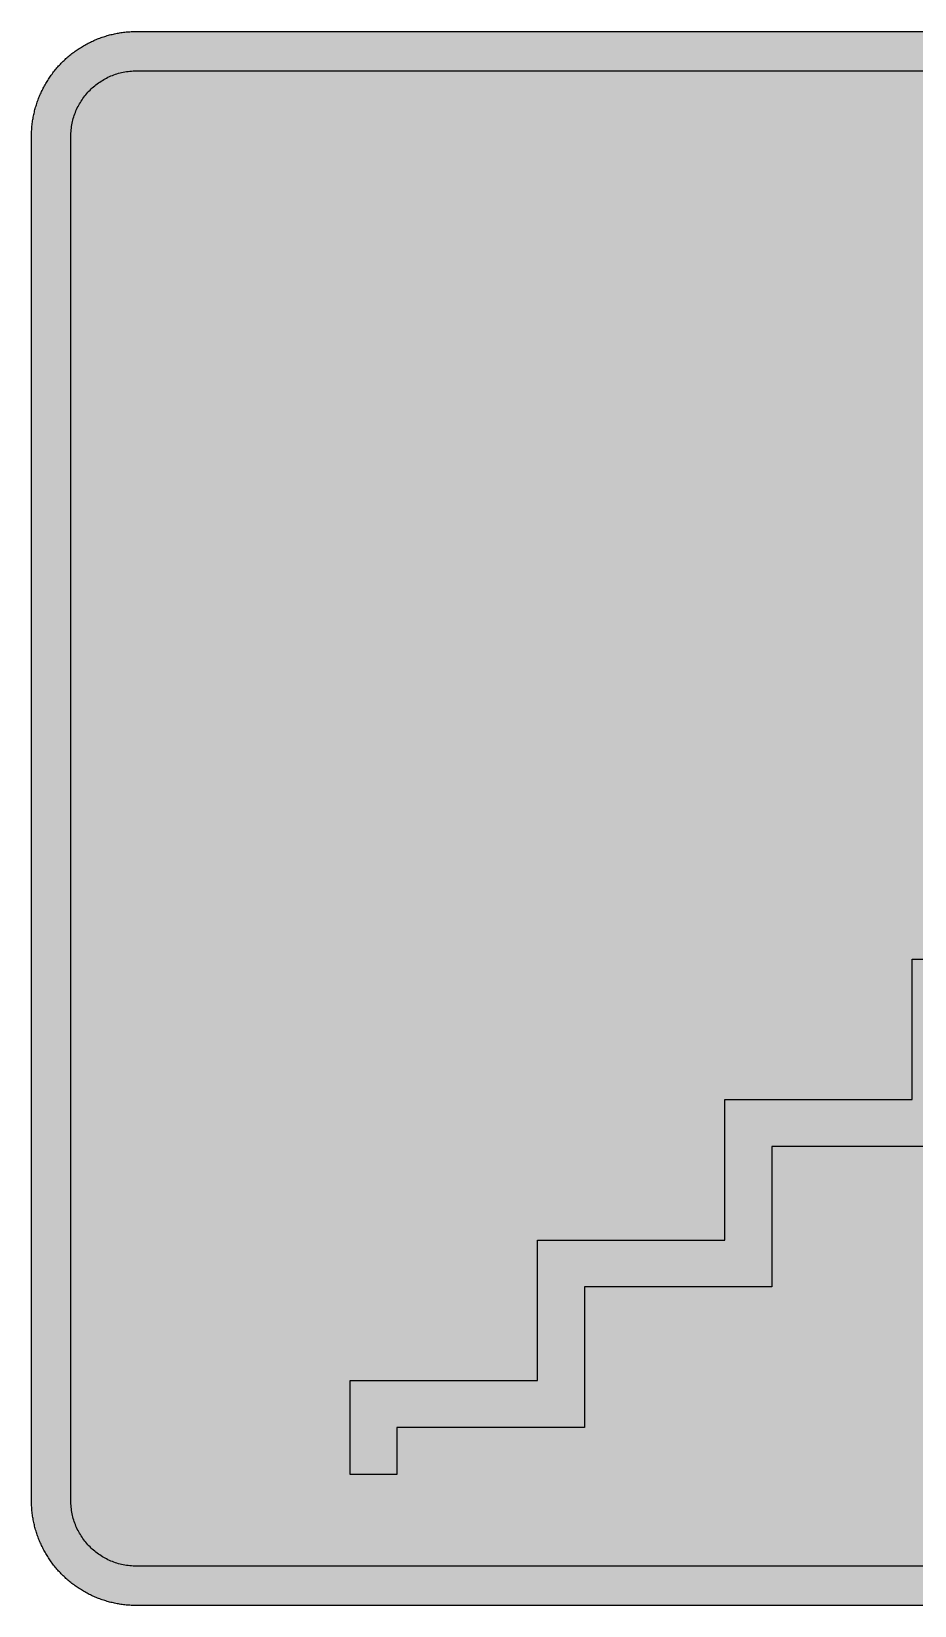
# Model space of a CAD drawing. Header units: millimetres. Extents: x 0 to 212, y 0 to 212.
# Drawn here: x 0.1 to 118.8, y 0.1 to 211.7 of the extents above; entities that cross this region are included whole.
import ezdxf

# ---------------------------------------------------------------- set-up
doc = ezdxf.new("R2010")
doc.units = ezdxf.units.MM

msp = doc.modelspace()

# ---------------------------------------------------------------- hatches: boundary and pattern name
for color, points in [(254, [(14.1633, 0.0536), (13.9878, 0.0533), (13.8125, 0.0559), (13.6373, 0.061), (13.462, 0.0686), (13.2893, 0.0787), (13.114, 0.0914), (12.9413, 0.1041), (12.7686, 0.1219), (12.5959, 0.1397), (12.4231, 0.16), (12.2504, 0.1829), (12.0777, 0.2057), (11.9075, 0.2337), (11.7373, 0.2616), (11.5672, 0.2921), (11.397, 0.3251), (11.2268, 0.3607), (11.0592, 0.3988), (10.8915, 0.4369), (10.7239, 0.4775), (10.5562, 0.5207), (10.3886, 0.5664), (10.2235, 0.6121), (10.0584, 0.6629), (9.8933, 0.7137), (9.7307, 0.7671), (9.5682, 0.8204), (9.4056, 0.8788), (9.2431, 0.9373), (9.083, 0.9982), (8.923, 1.0617), (8.763, 1.1252), (8.6055, 1.1938), (8.4455, 1.2624), (8.2906, 1.331), (8.1331, 1.4046), (7.9781, 1.4783), (7.8232, 1.5545), (7.6708, 1.6332), (7.5184, 1.7145), (7.366, 1.7958), (7.2161, 1.8796), (7.0663, 1.966), (6.919, 2.0523), (6.7716, 2.1438), (6.6243, 2.2352), (6.4795, 2.3266), (6.3348, 2.4232), (6.19, 2.5197), (6.0477, 2.6187), (5.908, 2.7178), (5.7683, 2.8194), (5.6286, 2.9235), (5.4915, 3.0302), (5.3543, 3.1369), (5.2197, 3.2461), (5.0851, 3.3579), (4.953, 3.4722), (4.8209, 3.5865), (4.6914, 3.7033), (4.5644, 3.8202), (4.4348, 3.9395), (4.3104, 4.0615), (4.1859, 4.1859), (4.0615, 4.3104), (3.9395, 4.4348), (3.8202, 4.5618), (3.7033, 4.6914), (3.5865, 4.8209), (3.4722, 4.953), (3.3579, 5.0851), (3.2487, 5.2197), (3.1369, 5.3543), (3.0302, 5.4915), (2.9235, 5.6286), (2.8194, 5.7683), (2.7178, 5.908), (2.6187, 6.0477), (2.5197, 6.19), (2.4232, 6.3348), (2.3266, 6.477), (2.2352, 6.6243), (2.1438, 6.7691), (2.0523, 6.9164), (1.966, 7.0663), (1.8796, 7.2161), (1.7958, 7.366), (1.7145, 7.5184), (1.6332, 7.6708), (1.5545, 7.8232), (1.4783, 7.9781), (1.4046, 8.1331), (1.331, 8.2906), (1.2598, 8.4455), (1.1913, 8.603), (1.1252, 8.763), (1.0592, 8.923), (0.9982, 9.083), (0.9373, 9.2431), (0.8763, 9.4056), (0.8204, 9.5682), (0.7645, 9.7307), (0.7112, 9.8933), (0.6604, 10.0584), (0.6121, 10.2235), (0.5639, 10.3911), (0.5207, 10.5562), (0.4775, 10.7239), (0.4343, 10.8915), (0.3962, 11.0592), (0.3607, 11.2268), (0.3251, 11.397), (0.2921, 11.5672), (0.2616, 11.7373), (0.2311, 11.9075), (0.2057, 12.0802), (0.1803, 12.2504), (0.1575, 12.4231), (0.1372, 12.5959), (0.1194, 12.7686), (0.1041, 12.9413), (0.0889, 13.1166), (0.0787, 13.2893), (0.0686, 13.4645), (0.061, 13.6373), (0.0559, 13.8125), (0.0508, 13.9878), (0.0508, 14.163), (0.0522, 197.6092), (0.0508, 197.7822), (0.0559, 197.9574), (0.061, 198.1327), (0.0686, 198.308), (0.0787, 198.4807), (0.0889, 198.6559), (0.1041, 198.8287), (0.1194, 199.0014), (0.1372, 199.1741), (0.1575, 199.3468), (0.1803, 199.5195), (0.2057, 199.6923), (0.2311, 199.8624), (0.2616, 200.0326), (0.2921, 200.2028), (0.3251, 200.373), (0.3607, 200.5432), (0.3962, 200.7108), (0.4343, 200.8784), (0.4775, 201.0461), (0.5207, 201.2137), (0.5639, 201.3814), (0.6121, 201.5465), (0.6604, 201.7116), (0.7112, 201.8767), (0.7645, 202.0392), (0.8204, 202.2018), (0.8763, 202.3643), (0.9373, 202.5269), (0.9982, 202.6869), (1.0592, 202.8469), (1.1252, 203.007), (1.1913, 203.1644), (1.2598, 203.3245), (1.331, 203.4794), (1.4046, 203.6369), (1.4783, 203.7918), (1.5545, 203.9468), (1.6332, 204.0992), (1.7145, 204.2516), (1.7958, 204.404), (1.8796, 204.5538), (1.966, 204.7037), (2.0523, 204.851), (2.1438, 204.9983), (2.2352, 205.1456), (2.3266, 205.2904), (2.4232, 205.4352), (2.5197, 205.58), (2.6187, 205.7222), (2.7178, 205.8619), (2.8194, 206.0016), (2.9235, 206.1413), (3.0302, 206.2785), (3.1369, 206.4156), (3.2487, 206.5503), (3.3579, 206.6849), (3.4722, 206.817), (3.5865, 206.949), (3.7033, 207.0786), (3.8202, 207.2056), (3.9395, 207.3351), (4.0615, 207.4596), (4.1859, 207.584), (4.3104, 207.7085), (4.4348, 207.8304), (4.5644, 207.9498), (4.6914, 208.0666), (4.8209, 208.1835), (4.953, 208.2978), (5.0851, 208.4121), (5.2197, 208.5213), (5.3543, 208.6331), (5.4915, 208.7397), (5.6286, 208.8464), (5.7683, 208.9506), (5.908, 209.0522), (6.0477, 209.1512), (6.19, 209.2503), (6.3348, 209.3468), (6.4795, 209.4433), (6.6243, 209.5348), (6.7716, 209.6262), (6.919, 209.7176), (7.0663, 209.804), (7.2161, 209.8904), (7.366, 209.9742), (7.5184, 210.0555), (7.6708, 210.1367), (7.8232, 210.2155), (7.9781, 210.2917), (8.1331, 210.3653), (8.2906, 210.439), (8.4455, 210.5101), (8.6055, 210.5787), (8.763, 210.6447), (8.923, 210.7108), (9.083, 210.7717), (9.2431, 210.8327), (9.4056, 210.8937), (9.5682, 210.9495), (9.7307, 211.0054), (9.8933, 211.0588), (10.0584, 211.1096), (10.2235, 211.1578), (10.3886, 211.2061), (10.5562, 211.2493), (10.7239, 211.2924), (10.8915, 211.3356), (11.0592, 211.3737), (11.2268, 211.4093), (11.397, 211.4448), (11.5672, 211.4779), (11.7373, 211.5083), (11.9075, 211.5388), (12.0777, 211.5642), (12.2504, 211.5896), (12.4231, 211.6125), (12.5959, 211.6328), (12.7686, 211.6506), (12.9413, 211.6658), (13.114, 211.6811), (13.2893, 211.6912), (13.462, 211.7014), (13.6373, 211.709), (13.8125, 211.7141), (13.9878, 211.7192), (14.163, 211.7192), (197.6078, 211.7203), (197.7822, 211.7192), (197.9574, 211.7141), (198.1327, 211.709), (198.3054, 211.7014), (198.4807, 211.6912), (198.6534, 211.6811), (198.8287, 211.6658), (199.0014, 211.6506), (199.1741, 211.6328), (199.3468, 211.6125), (199.5195, 211.5896), (199.6897, 211.5642), (199.8624, 211.5388), (200.0326, 211.5083), (200.2028, 211.4779), (200.373, 211.4448), (200.5432, 211.4093), (200.7108, 211.3737), (200.8784, 211.3356), (201.0461, 211.2924), (201.2137, 211.2493), (201.3788, 211.2061), (201.5465, 211.1578), (201.7116, 211.1096), (201.8767, 211.0588), (202.0392, 211.0054), (202.2018, 210.9495), (202.3643, 210.8937), (202.5269, 210.8327), (202.6869, 210.7717), (202.8469, 210.7108), (203.007, 210.6447), (203.167, 210.5787), (203.3245, 210.5101), (203.4794, 210.439), (203.6369, 210.3653), (203.7918, 210.2917), (203.9468, 210.2155), (204.0992, 210.1367), (204.2516, 210.0555), (204.404, 209.9742), (204.5538, 209.8904), (204.7037, 209.804), (204.8535, 209.7176), (205.0009, 209.6262), (205.1456, 209.5348), (205.293, 209.4433), (205.4352, 209.3468), (205.58, 209.2503), (205.7222, 209.1512), (205.8619, 209.0522), (206.0016, 208.9506), (206.1413, 208.8464), (206.2785, 208.7397), (206.4156, 208.6331), (206.5503, 208.5213), (206.6849, 208.4121), (206.817, 208.2978), (206.949, 208.1835), (207.0786, 208.0666), (207.2081, 207.9498), (207.3351, 207.8304), (207.4596, 207.7085), (207.584, 207.584), (207.7085, 207.4596), (207.8304, 207.3351), (207.9498, 207.2056), (208.0666, 207.0786), (208.1835, 206.949), (208.2978, 206.817), (208.4121, 206.6849), (208.5238, 206.5503), (208.6331, 206.4156), (208.7397, 206.2785), (208.8464, 206.1413), (208.9506, 206.0016), (209.0522, 205.8619), (209.1512, 205.7222), (209.2503, 205.58), (209.3468, 205.4352), (209.4433, 205.2904), (209.5348, 205.1456), (209.6262, 204.9983), (209.7176, 204.851), (209.804, 204.7037), (209.8904, 204.5538), (209.9742, 204.404), (210.0555, 204.2516), (210.1367, 204.0992), (210.2155, 203.9468), (210.2917, 203.7918), (210.3653, 203.6369), (210.439, 203.4794), (210.5076, 203.3245), (210.5762, 203.1644), (210.6447, 203.007), (210.7082, 202.8469), (210.7717, 202.6869), (210.8327, 202.5269), (210.8911, 202.3643), (210.9495, 202.2018), (211.0029, 202.0392), (211.0562, 201.8767), (211.107, 201.7116), (211.1578, 201.5465), (211.2035, 201.3814), (211.2493, 201.2137), (211.2924, 201.0461), (211.3331, 200.8784), (211.3712, 200.7108), (211.4093, 200.5432), (211.4448, 200.373), (211.4779, 200.2028), (211.5083, 200.0326), (211.5363, 199.8624), (211.5642, 199.6923), (211.5871, 199.5195), (211.6099, 199.3468), (211.6303, 199.1741), (211.648, 199.0014), (211.6658, 198.8287), (211.6785, 198.6559), (211.6912, 198.4807), (211.7014, 198.308), (211.709, 198.1327), (211.7141, 197.9574), (211.7166, 197.7822), (211.7166, 197.6069), (211.7189, 14.1647), (211.7166, 13.9878), (211.7141, 13.8125), (211.709, 13.6373), (211.7014, 13.4645), (211.6912, 13.2893), (211.6785, 13.1166), (211.6658, 12.9413), (211.648, 12.7686), (211.6303, 12.5959), (211.6099, 12.4231), (211.5871, 12.2504), (211.5642, 12.0802), (211.5363, 11.9075), (211.5083, 11.7373), (211.4779, 11.5672), (211.4448, 11.397), (211.4093, 11.2268), (211.3712, 11.0592), (211.3331, 10.8915), (211.2924, 10.7239), (211.2493, 10.5562), (211.2035, 10.3911), (211.1578, 10.2235), (211.107, 10.0584), (211.0562, 9.8933), (211.0029, 9.7307), (210.9495, 9.5682), (210.8911, 9.4056), (210.8327, 9.2431), (210.7717, 9.083), (210.7082, 8.923), (210.6447, 8.763), (210.5762, 8.603), (210.5076, 8.4455), (210.439, 8.2906), (210.3653, 8.1331), (210.2917, 7.9781), (210.2155, 7.8232), (210.1367, 7.6708), (210.0555, 7.5184), (209.9742, 7.366), (209.8904, 7.2161), (209.804, 7.0663), (209.7176, 6.9164), (209.6262, 6.7691), (209.5348, 6.6243), (209.4433, 6.477), (209.3468, 6.3348), (209.2503, 6.19), (209.1512, 6.0477), (209.0522, 5.908), (208.9506, 5.7683), (208.8464, 5.6286), (208.7397, 5.4915), (208.6331, 5.3543), (208.5238, 5.2197), (208.4121, 5.0851), (208.2978, 4.953), (208.1835, 4.8209), (208.0666, 4.6914), (207.9498, 4.5618), (207.8304, 4.4348), (207.7085, 4.3104), (207.584, 4.1859), (207.4596, 4.0615), (207.3351, 3.9395), (207.2081, 3.8202), (207.0786, 3.7033), (206.949, 3.5865), (206.817, 3.4722), (206.6849, 3.3579), (206.5503, 3.2461), (206.4156, 3.1369), (206.2785, 3.0302), (206.1413, 2.9235), (206.0016, 2.8194), (205.8619, 2.7178), (205.7222, 2.6187), (205.58, 2.5197), (205.4352, 2.4232), (205.293, 2.3266), (205.1456, 2.2352), (205.0009, 2.1438), (204.8535, 2.0523), (204.7037, 1.966), (204.5538, 1.8796), (204.404, 1.7958), (204.2516, 1.7145), (204.0992, 1.6332), (203.9468, 1.5545), (203.7918, 1.4783), (203.6369, 1.4046), (203.4794, 1.331), (203.3245, 1.2624), (203.167, 1.1938), (203.007, 1.1252), (202.8469, 1.0617), (202.6869, 0.9982), (202.5269, 0.9373), (202.3643, 0.8788), (202.2018, 0.8204), (202.0392, 0.7671), (201.8767, 0.7137), (201.7116, 0.6629), (201.5465, 0.6121), (201.3788, 0.5664), (201.2137, 0.5207), (201.0461, 0.4775), (200.8784, 0.4369), (200.7108, 0.3988), (200.5432, 0.3607), (200.373, 0.3251), (200.2028, 0.2921), (200.0326, 0.2616), (199.8624, 0.2337), (199.6897, 0.2057), (199.5195, 0.1829), (199.3468, 0.16), (199.1741, 0.1397), (199.0014, 0.1219), (198.8287, 0.1041), (198.6534, 0.0914), (198.4807, 0.0787), (198.3054, 0.0686), (198.1327, 0.061), (197.9574, 0.0559), (197.7822, 0.0533), (197.6069, 0.0533)]), (144, [(14.1633, 5.3453), (13.9344, 5.3467), (13.7084, 5.3543), (13.4849, 5.3696), (13.2613, 5.3899), (13.0378, 5.4153), (12.8194, 5.4458), (12.6009, 5.4813), (12.385, 5.522), (12.1717, 5.5702), (11.9583, 5.621), (11.7475, 5.6794), (11.5392, 5.7404), (11.3335, 5.8064), (11.1303, 5.8801), (10.9296, 5.9563), (10.729, 6.0376), (10.5334, 6.1239), (10.3378, 6.2128), (10.1473, 6.3094), (9.9593, 6.4084), (9.7714, 6.5126), (9.5885, 6.6218), (9.4082, 6.7335), (9.2304, 6.8504), (9.0576, 6.9698), (8.8849, 7.0968), (8.7173, 7.2238), (8.5522, 7.3584), (8.3896, 7.4955), (8.2321, 7.6352), (8.0772, 7.78), (7.9273, 7.9273), (7.7775, 8.0772), (7.6352, 8.2321), (7.493, 8.3922), (7.3558, 8.5522), (7.2238, 8.7173), (7.0942, 8.8875), (6.9698, 9.0576), (6.8504, 9.2329), (6.7335, 9.4107), (6.6192, 9.591), (6.5126, 9.7739), (6.4084, 9.9593), (6.3068, 10.1473), (6.2128, 10.3403), (6.1214, 10.5334), (6.035, 10.7315), (5.9538, 10.9296), (5.8776, 11.1303), (5.8064, 11.3335), (5.7404, 11.5418), (5.6769, 11.75), (5.621, 11.9583), (5.5677, 12.1717), (5.522, 12.385), (5.4813, 12.6009), (5.4432, 12.8194), (5.4127, 13.0404), (5.3873, 13.2613), (5.3696, 13.4849), (5.3543, 13.7084), (5.3467, 13.937), (5.3416, 14.163), (5.3439, 197.6092), (5.3467, 197.8355), (5.3543, 198.0616), (5.3696, 198.2851), (5.3873, 198.5086), (5.4127, 198.7321), (5.4432, 198.9506), (5.4813, 199.169), (5.522, 199.3849), (5.5677, 199.5983), (5.621, 199.8116), (5.6769, 200.0225), (5.7404, 200.2307), (5.8064, 200.4365), (5.8776, 200.6397), (5.9538, 200.8403), (6.035, 201.041), (6.1214, 201.2366), (6.2128, 201.4322), (6.3068, 201.6227), (6.4084, 201.8106), (6.5126, 201.9986), (6.6192, 202.1815), (6.7335, 202.3618), (6.8504, 202.5396), (6.9698, 202.7123), (7.0942, 202.885), (7.2238, 203.0527), (7.3558, 203.2178), (7.493, 203.3803), (7.6352, 203.5378), (7.7775, 203.6928), (7.9273, 203.8426), (8.0772, 203.9925), (8.2321, 204.1347), (8.3896, 204.277), (8.5522, 204.4141), (8.7173, 204.5462), (8.8849, 204.6757), (9.0576, 204.8002), (9.2304, 204.9196), (9.4082, 205.0364), (9.5885, 205.1507), (9.7714, 205.2574), (9.9593, 205.3615), (10.1473, 205.4631), (10.3378, 205.5571), (10.5334, 205.6486), (10.729, 205.7349), (10.9296, 205.8162), (11.1303, 205.8924), (11.3335, 205.9635), (11.5392, 206.0296), (11.7475, 206.0931), (11.9583, 206.1489), (12.1717, 206.2023), (12.385, 206.248), (12.6009, 206.2886), (12.8194, 206.3267), (13.0378, 206.3572), (13.2613, 206.3826), (13.4849, 206.4004), (13.7084, 206.4156), (13.9344, 206.4233), (14.163, 206.4283), (197.6078, 206.4286), (197.833, 206.4233), (198.0616, 206.4156), (198.2851, 206.4004), (198.5086, 206.3826), (198.7296, 206.3572), (198.9506, 206.3267), (199.169, 206.2886), (199.3849, 206.248), (199.5983, 206.2023), (199.8116, 206.1489), (200.0199, 206.0931), (200.2282, 206.0296), (200.4365, 205.9635), (200.6397, 205.8924), (200.8403, 205.8162), (201.0385, 205.7349), (201.2366, 205.6486), (201.4296, 205.5571), (201.6227, 205.4631), (201.8106, 205.3615), (201.996, 205.2574), (202.1789, 205.1507), (202.3593, 205.0364), (202.5371, 204.9196), (202.7123, 204.8002), (202.8825, 204.6757), (203.0527, 204.5462), (203.2178, 204.4141), (203.3778, 204.277), (203.5378, 204.1347), (203.6928, 203.9925), (203.8426, 203.8426), (203.9899, 203.6928), (204.1347, 203.5378), (204.2744, 203.3803), (204.4116, 203.2178), (204.5462, 203.0527), (204.6732, 202.885), (204.8002, 202.7123), (204.9196, 202.5396), (205.0364, 202.3618), (205.1482, 202.1815), (205.2574, 201.9986), (205.3615, 201.8106), (205.4606, 201.6227), (205.5571, 201.4322), (205.646, 201.2366), (205.7324, 201.041), (205.8137, 200.8403), (205.8899, 200.6397), (205.9635, 200.4365), (206.0296, 200.2307), (206.0905, 200.0225), (206.1489, 199.8116), (206.1997, 199.5983), (206.248, 199.3849), (206.2886, 199.169), (206.3242, 198.9506), (206.3547, 198.7321), (206.3801, 198.5086), (206.4004, 198.2851), (206.4156, 198.0616), (206.4233, 197.8355), (206.4258, 197.6069), (206.4272, 14.1647), (206.4233, 13.937), (206.4156, 13.7084), (206.4004, 13.4849), (206.3801, 13.2613), (206.3547, 13.0404), (206.3242, 12.8194), (206.2886, 12.6009), (206.248, 12.385), (206.1997, 12.1717), (206.1489, 11.9583), (206.0905, 11.75), (206.0296, 11.5418), (205.9635, 11.3335), (205.8899, 11.1303), (205.8137, 10.9296), (205.7324, 10.7315), (205.646, 10.5334), (205.5571, 10.3403), (205.4606, 10.1473), (205.3615, 9.9593), (205.2574, 9.7739), (205.1482, 9.591), (205.0364, 9.4107), (204.9196, 9.2329), (204.8002, 9.0576), (204.6732, 8.8875), (204.5462, 8.7173), (204.4116, 8.5522), (204.2744, 8.3922), (204.1347, 8.2321), (203.9899, 8.0772), (203.8426, 7.9273), (203.6928, 7.78), (203.5378, 7.6352), (203.3778, 7.4955), (203.2178, 7.3584), (203.0527, 7.2238), (202.8825, 7.0968), (202.7123, 6.9698), (202.5371, 6.8504), (202.3593, 6.7335), (202.1789, 6.6218), (201.996, 6.5126), (201.8106, 6.4084), (201.6227, 6.3094), (201.4296, 6.2128), (201.2366, 6.1239), (201.0385, 6.0376), (200.8403, 5.9563), (200.6397, 5.8801), (200.4365, 5.8064), (200.2282, 5.7404), (200.0199, 5.6794), (199.8116, 5.621), (199.5983, 5.5702), (199.3849, 5.522), (199.169, 5.4813), (198.9506, 5.4458), (198.7296, 5.4153), (198.5086, 5.3899), (198.2851, 5.3696), (198.0616, 5.3543), (197.833, 5.3467), (197.6069, 5.3442)]), (254, [(42.89, 17.6925), (42.89, 30.2902), (68.0889, 30.2902), (68.0889, 49.1903), (93.2878, 49.1903), (93.2878, 68.0886), (118.485, 68.0886), (118.485, 86.9869), (143.6839, 86.9869), (143.6839, 105.8869), (168.8828, 105.8869), (168.8828, 124.7853), (194.08, 124.7853), (194.08, 118.4846), (175.1817, 118.4846), (175.1817, 99.5863), (149.9828, 99.5863), (149.9828, 80.688), (124.7856, 80.688), (124.7856, 61.7897), (99.5867, 61.7897), (99.5867, 42.8897), (74.3878, 42.8897), (74.3878, 23.9913), (49.1906, 23.9913), (49.1906, 17.6925)])]:
    msp.add_hatch(color=color).paths.add_polyline_path(points)
h = msp.add_hatch(color=254)
h.paths.add_polyline_path([(75.9629, 113.761), (98.0115, 113.761), (101.6663, 94.1984), (110.611, 85.2547), (110.7059, 85.156), (110.7999, 85.057), (110.8939, 84.9579), (110.9878, 84.8563), (111.0767, 84.7547), (111.1682, 84.6531), (111.2545, 84.549), (111.3409, 84.4448), (111.4273, 84.3382), (111.5111, 84.2315), (111.5949, 84.1248), (111.6762, 84.0156), (111.7549, 83.9064), (111.8337, 83.7971), (111.9099, 83.6854), (111.9861, 83.5736), (112.0597, 83.4619), (112.1334, 83.3476), (112.2045, 83.2333), (112.2756, 83.1164), (112.3417, 83.0021), (112.4102, 82.8853), (112.4763, 82.7659), (112.5398, 82.6491), (112.6033, 82.5297), (112.6642, 82.4103), (112.7227, 82.2884), (112.7811, 82.169), (112.837, 82.0471), (112.8928, 81.9226), (112.9462, 81.8007), (112.9995, 81.6762), (113.0503, 81.5518), (113.0986, 81.4273), (113.1468, 81.3003), (113.1926, 81.1733), (113.2383, 81.0489), (113.2815, 80.9193), (113.3221, 80.7923), (113.3627, 80.6628), (113.4008, 80.5358), (113.4364, 80.4062), (113.472, 80.2742), (113.505, 80.1446), (113.538, 80.0125), (113.5685, 79.883), (113.5964, 79.7509), (113.6244, 79.6188), (113.6498, 79.4868), (113.6752, 79.3521), (113.6955, 79.2201), (113.7183, 79.0854), (113.7361, 78.9508), (113.7539, 78.8162), (113.7691, 78.6816), (113.7844, 78.547), (113.7971, 78.4123), (113.8072, 78.2777), (113.8174, 78.1406), (113.825, 78.0034), (113.8301, 77.8688), (113.8352, 77.7316), (113.8377, 77.5945), (113.8377, 77.4573), (113.8377, 77.3201), (113.8352, 77.1855), (113.8301, 77.0484), (113.825, 76.9112), (113.8174, 76.774), (113.8072, 76.6394), (113.7971, 76.5048), (113.7844, 76.3676), (113.7691, 76.233), (113.7539, 76.0984), (113.7361, 75.9638), (113.7183, 75.8292), (113.6955, 75.6971), (113.6752, 75.5625), (113.6498, 75.4304), (113.6244, 75.2958), (113.5964, 75.1637), (113.5685, 75.0316), (113.538, 74.9021), (113.505, 74.77), (113.472, 74.6404), (113.4364, 74.5109), (113.4008, 74.3814), (113.3627, 74.2518), (113.3221, 74.1223), (113.2815, 73.9953), (113.2383, 73.8683), (113.1926, 73.7413), (113.1468, 73.6143), (113.0986, 73.4873), (113.0503, 73.3628), (112.9995, 73.2384), (112.9462, 73.1139), (112.8928, 72.992), (112.837, 72.8701), (112.7811, 72.7481), (112.7227, 72.6262), (112.6642, 72.5043), (112.6033, 72.3849), (112.5398, 72.2655), (112.4763, 72.1487), (112.4102, 72.0293), (112.3417, 71.9125), (112.2756, 71.7982), (112.2045, 71.6813), (112.1334, 71.567), (112.0597, 71.4553), (111.9861, 71.341), (111.9099, 71.2292), (111.8337, 71.1175), (111.7549, 71.0082), (111.6762, 70.899), (111.5949, 70.7898), (111.5111, 70.6831), (111.4273, 70.5764), (111.3409, 70.4698), (111.2545, 70.3656), (111.1682, 70.2615), (111.0767, 70.1599), (110.9878, 70.0583), (110.8939, 69.9567), (110.7999, 69.8576), (110.7059, 69.7611), (110.6094, 69.662), (92.946, 87.3287), (92.9081, 87.3658), (92.87, 87.4039), (92.8319, 87.442), (92.7964, 87.4801), (92.7608, 87.5208), (92.7227, 87.5589), (92.6871, 87.5995), (92.6541, 87.6402), (92.6186, 87.6808), (92.583, 87.7214), (92.55, 87.7621), (92.5144, 87.8027), (92.4814, 87.8434), (92.4484, 87.8865), (92.4154, 87.9272), (92.3849, 87.9704), (92.3519, 88.011), (92.3214, 88.0542), (92.2884, 88.0974), (92.2579, 88.1405), (92.2274, 88.1837), (92.1969, 88.2269), (92.169, 88.2726), (92.1385, 88.3158), (92.1106, 88.3615), (92.0801, 88.4047), (92.0521, 88.4504), (92.0242, 88.4961), (91.9963, 88.5419), (91.9709, 88.5876), (91.9429, 88.6333), (91.9175, 88.679), (91.8921, 88.7247), (91.8667, 88.7705), (91.8413, 88.8187), (91.8159, 88.8644), (91.7905, 88.9127), (91.7677, 88.9584), (91.7448, 89.0067), (91.7194, 89.0549), (91.6991, 89.1032), (91.6762, 89.1515), (91.6534, 89.1997), (91.633, 89.248), (91.6102, 89.2962), (91.5899, 89.3445), (91.5695, 89.3928), (91.5492, 89.4436), (91.5314, 89.4918), (91.5111, 89.5426), (91.4933, 89.5909), (91.473, 89.6417), (91.4552, 89.6925), (91.44, 89.7433), (91.4222, 89.7941), (91.4044, 89.8449), (91.3892, 89.8957), (91.374, 89.9465), (91.3587, 89.9973), (91.3435, 90.0481), (91.3282, 90.0989), (91.3155, 90.1497), (91.3003, 90.203), (91.2876, 90.2538), (86.9872, 107.4603), (86.9872, 61.7897), (86.9823, 61.5036), (86.9721, 61.2216), (86.9544, 60.9397), (86.929, 60.6603), (86.8985, 60.3834), (86.8578, 60.1091), (86.8147, 59.8373), (86.7613, 59.5655), (86.7029, 59.2988), (86.6394, 59.0321), (86.5683, 58.7705), (86.4895, 58.5089), (86.4057, 58.2524), (86.3168, 57.9984), (86.2203, 57.7469), (86.1187, 57.498), (86.012, 57.2516), (85.8977, 57.0078), (85.7809, 56.769), (85.6564, 56.5328), (85.5243, 56.3016), (85.3897, 56.0705), (85.25, 55.847), (85.1027, 55.6235), (84.9528, 55.405), (84.7954, 55.1917), (84.6353, 54.9808), (84.4677, 54.7751), (84.2975, 54.5744), (84.1223, 54.3763), (83.9419, 54.1807), (83.7565, 53.9928), (83.5685, 53.8074), (83.373, 53.627), (83.1774, 53.4518), (82.9742, 53.2816), (82.7684, 53.1139), (82.5576, 52.9539), (82.3443, 52.799), (82.1258, 52.6466), (81.9023, 52.5018), (81.6788, 52.3596), (81.4502, 52.2249), (81.2165, 52.0954), (80.9803, 51.9709), (80.7415, 51.8516), (80.4977, 51.7373), (80.2538, 51.6306), (80.0049, 51.529), (79.7509, 51.4325), (79.4969, 51.3436), (79.2404, 51.2597), (78.9788, 51.1835), (78.7171, 51.1124), (78.4504, 51.0464), (78.1837, 50.988), (77.912, 50.9372), (77.6402, 50.8914), (77.3659, 50.8533), (77.089, 50.8203), (76.8096, 50.7975), (76.5302, 50.7797), (76.2457, 50.767), (75.9612, 50.7644)])
h.paths.add_polyline_path([(75.9629, 116.9113), (75.9629, 129.4388), (68.49, 124.8403), (68.42, 124.7953), (68.3489, 124.7546), (68.2777, 124.714), (68.2066, 124.6708), (68.1355, 124.6327), (68.0644, 124.5921), (67.9933, 124.554), (67.9196, 124.5159), (67.8485, 124.4778), (67.7748, 124.4397), (67.7012, 124.4041), (67.6275, 124.3686), (67.5538, 124.333), (67.4802, 124.3), (67.4065, 124.267), (67.3329, 124.2339), (67.2567, 124.2009), (67.183, 124.1679), (67.1068, 124.1374), (67.0331, 124.1069), (66.9569, 124.0765), (66.8807, 124.0485), (66.8045, 124.0206), (66.7283, 123.9926), (66.6521, 123.9647), (66.5759, 123.9393), (66.4972, 123.9114), (66.421, 123.8885), (66.3423, 123.8631), (66.2661, 123.8402), (66.1873, 123.8148), (66.1086, 123.7945), (66.0324, 123.7717), (65.9536, 123.7513), (65.8749, 123.731), (65.7962, 123.7107), (65.7174, 123.6904), (65.6387, 123.6726), (65.5574, 123.6548), (65.4787, 123.637), (65.3999, 123.6218), (65.3186, 123.6066), (65.2399, 123.5913), (65.1586, 123.5761), (65.0799, 123.5634), (64.9986, 123.5507), (64.9199, 123.538), (64.8386, 123.5253), (64.7573, 123.5151), (64.676, 123.505), (64.5947, 123.4948), (64.5135, 123.4872), (64.4347, 123.4796), (64.3534, 123.4719), (64.2722, 123.4643), (64.1909, 123.4592), (64.1071, 123.4542), (64.0258, 123.4491), (63.9445, 123.444), (63.8632, 123.4415), (63.7819, 123.4389), (63.7007, 123.4389), (63.6168, 123.4364), (63.5356, 123.4364), (63.3832, 123.4364), (63.2282, 123.4415), (63.0758, 123.4465), (62.9234, 123.4567), (62.771, 123.4669), (62.6212, 123.4796), (62.4688, 123.4973), (62.3189, 123.5151), (62.169, 123.5354), (62.0192, 123.5583), (61.8693, 123.5837), (61.722, 123.6116), (61.5747, 123.6421), (61.4274, 123.6751), (61.2826, 123.7082), (61.1353, 123.7463), (60.9905, 123.7844), (60.8482, 123.8275), (60.7035, 123.8707), (60.5612, 123.9164), (60.4215, 123.9647), (60.2793, 124.0155), (60.1396, 124.0688), (60.0024, 124.1222), (59.8627, 124.1806), (59.7256, 124.239), (59.5909, 124.3), (59.4563, 124.3635), (59.3217, 124.4295), (59.1896, 124.4956), (59.0575, 124.5667), (58.9255, 124.6378), (58.7959, 124.7115), (58.6689, 124.7877), (58.5419, 124.8639), (58.4149, 124.9451), (58.2905, 125.0264), (58.1685, 125.1102), (58.0466, 125.1966), (57.9247, 125.283), (57.8053, 125.3719), (57.6885, 125.4633), (57.5716, 125.5573), (57.4548, 125.6538), (57.343, 125.7503), (57.2287, 125.8494), (57.1195, 125.951), (57.0103, 126.0526), (56.9011, 126.1567), (56.7969, 126.2634), (56.6903, 126.3726), (56.5887, 126.4818), (56.4871, 126.5936), (56.388, 126.7054), (56.2889, 126.8222), (56.1924, 126.939), (56.0984, 127.0584), (56.007, 127.1778), (55.9156, 127.2997), (55.8267, 127.4242), (55.7378, 127.5486), (55.6539, 127.6756), (55.5701, 127.8052), (55.4888, 127.9347), (75.9629, 140.5333), (75.9629, 151.5576), (75.9663, 151.8412), (75.9765, 152.1231), (75.9943, 152.4051), (76.0197, 152.6845), (76.0501, 152.9613), (76.0882, 153.2357), (76.134, 153.5074), (76.1848, 153.7792), (76.2432, 154.0459), (76.3092, 154.3126), (76.3803, 154.5742), (76.4565, 154.8359), (76.5404, 155.0924), (76.6318, 155.3464), (76.7258, 155.5979), (76.8274, 155.8468), (76.9366, 156.0932), (77.0484, 156.337), (77.1677, 156.5758), (77.2922, 156.812), (77.4217, 157.0431), (77.5589, 157.2743), (77.6986, 157.4978), (77.8434, 157.7213), (77.9958, 157.9397), (78.1507, 158.1531), (78.3133, 158.3639), (78.4784, 158.5697), (78.6511, 158.7703), (78.8264, 158.9684), (79.0067, 159.164), (79.1896, 159.352), (79.3801, 159.5374), (79.5731, 159.7177), (79.7712, 159.893), (79.9744, 160.0632), (80.1802, 160.2308), (80.391, 160.3908), (80.6044, 160.5458), (80.8228, 160.6982), (81.0438, 160.843), (81.2698, 160.9852), (81.4984, 161.1198), (81.7321, 161.2494), (81.9683, 161.3738), (82.2071, 161.4932), (82.4484, 161.6075), (82.6948, 161.7142), (82.9437, 161.8158), (83.1952, 161.9123), (83.4492, 162.0012), (83.7082, 162.085), (83.9673, 162.1612), (84.2315, 162.2323), (84.4956, 162.2984), (84.7649, 162.3568), (85.0341, 162.4076), (85.3059, 162.4533), (85.5828, 162.4914), (85.8596, 162.5244), (86.139, 162.5473), (86.4184, 162.5651), (86.7004, 162.5778), (86.9848, 162.5803), (87.1652, 162.5803), (87.343, 162.5752), (87.5208, 162.5676), (87.6986, 162.5575), (87.8764, 162.5448), (88.0516, 162.5295), (88.2294, 162.5117), (88.4047, 162.4889), (88.5774, 162.466), (88.7527, 162.4381), (88.9254, 162.4076), (89.0981, 162.3771), (89.2708, 162.3416), (89.441, 162.3035), (89.6112, 162.2628), (89.7814, 162.2196), (89.949, 162.1739), (90.1167, 162.1257), (90.2843, 162.0749), (90.4494, 162.0215), (90.6145, 161.9656), (90.7796, 161.9072), (90.9422, 161.8463), (91.1022, 161.7828), (91.2647, 161.7167), (91.4248, 161.6481), (91.5822, 161.577), (91.7397, 161.5034), (91.8947, 161.4272), (92.0496, 161.3484), (92.2045, 161.2671), (92.3544, 161.1859), (92.5068, 161.0995), (92.6567, 161.0106), (92.804, 160.9217), (92.9513, 160.8277), (93.0961, 160.7337), (93.2409, 160.6347), (93.3831, 160.5356), (93.5228, 160.434), (93.6625, 160.3299), (93.7997, 160.2232), (93.9343, 160.114), (94.0689, 160.0048), (94.2035, 159.8905), (94.3331, 159.7762), (94.4626, 159.6593), (94.5896, 159.5399), (94.7166, 159.418), (94.8385, 159.2936), (94.9604, 159.1691), (95.0824, 159.0396), (95.1992, 158.91), (95.316, 158.7779), (95.4303, 158.6459), (95.5421, 158.5087), (95.6513, 158.3715), (95.7605, 158.2318), (95.8672, 158.0896), (95.9714, 157.9448), (96.073, 157.8), (96.172, 157.6527), (96.2685, 157.5029), (96.3651, 157.3505), (115.2592, 126.7654), (115.3008, 126.6952), (115.3439, 126.6241), (115.3846, 126.553), (115.4252, 126.4818), (115.4659, 126.4107), (115.5065, 126.3396), (115.5446, 126.2659), (115.5827, 126.1948), (115.6208, 126.1212), (115.6589, 126.05), (115.6945, 125.9764), (115.73, 125.9027), (115.7656, 125.8291), (115.8011, 125.7554), (115.8342, 125.6792), (115.8672, 125.6055), (115.9002, 125.5319), (115.9307, 125.4557), (115.9637, 125.3795), (115.9942, 125.3058), (116.0221, 125.2296), (116.0526, 125.1534), (116.0805, 125.0772), (116.1085, 125.001), (116.1364, 124.9223), (116.1618, 124.8461), (116.1898, 124.7699), (116.2152, 124.6911), (116.238, 124.6149), (116.2634, 124.5362), (116.2863, 124.4575), (116.3091, 124.3787), (116.3295, 124.3025), (116.3523, 124.2238), (116.3726, 124.145), (116.393, 124.0663), (116.4107, 123.985), (116.4285, 123.9063), (116.4463, 123.8275), (116.4641, 123.7488), (116.4819, 123.6675), (116.4971, 123.5888), (116.5123, 123.5075), (116.5276, 123.4288), (116.5403, 123.3475), (116.553, 123.2662), (116.5657, 123.1849), (116.5758, 123.1062), (116.5885, 123.0249), (116.5987, 122.9436), (116.6089, 122.8623), (116.6165, 122.7811), (116.6241, 122.6998), (116.6317, 122.6185), (116.6393, 122.5372), (116.6444, 122.4559), (116.6495, 122.3721), (116.6546, 122.2908), (116.6597, 122.2096), (116.6622, 122.1283), (116.6647, 122.0445), (116.6673, 121.9632), (116.6673, 121.8819), (116.6673, 121.7981), (116.6673, 121.6457), (116.6622, 121.4933), (116.6571, 121.3409), (116.647, 121.1885), (116.6368, 121.0361), (116.6241, 120.8837), (116.6063, 120.7338), (116.5885, 120.584), (116.5682, 120.4341), (116.5454, 120.2842), (116.52, 120.1369), (116.492, 119.9896), (116.4615, 119.8423), (116.4311, 119.695), (116.3955, 119.5476), (116.3599, 119.4029), (116.3193, 119.2581), (116.2787, 119.1158), (116.2355, 118.9711), (116.1898, 118.8288), (116.1415, 118.6891), (116.0907, 118.5469), (116.0374, 118.4072), (115.984, 118.27), (115.9281, 118.1329), (115.8672, 117.9957), (115.8062, 117.8585), (115.7453, 117.7239), (115.6792, 117.5918), (115.6106, 117.4598), (115.5421, 117.3277), (115.4709, 117.1956), (115.3973, 117.0661), (115.3211, 116.9391), (115.2449, 116.8121), (115.1661, 116.6876), (115.0849, 116.5631), (115.001, 116.4387), (114.9147, 116.3168), (114.8283, 116.1974), (114.7394, 116.078), (114.648, 115.9586), (114.554, 115.8418), (114.46, 115.7275), (114.3635, 115.6132), (114.2644, 115.5014), (114.1628, 115.3897), (114.0612, 115.2804), (113.9571, 115.1738), (113.8504, 115.0671), (113.7437, 114.9629), (113.632, 114.8588), (113.5228, 114.7597), (113.4085, 114.6581), (113.2942, 114.5616), (113.1773, 114.4651), (113.0605, 114.3711), (112.9386, 114.2771), (112.8166, 114.1857), (112.6947, 114.0968), (112.5703, 114.0104), (112.4433, 113.9241), (112.3137, 113.8403), (112.1842, 113.759), (98.0115, 136.7081), (98.0115, 116.9113)], flags=16)
edge = h.paths.add_edge_path(flags=16)
edge.add_line((91.7127, 176.7565), (91.7067, 177.0405))
edge.add_line((91.7067, 177.0405), (91.6965, 177.3225))
edge.add_line((91.6965, 177.3225), (91.6788, 177.6044))
edge.add_line((91.6788, 177.6044), (91.6534, 177.8813))
edge.add_line((91.6534, 177.8813), (91.6229, 178.1581))
edge.add_line((91.6229, 178.1581), (91.5848, 178.435))
edge.add_line((91.5848, 178.435), (91.5391, 178.7068))
edge.add_line((91.5391, 178.7068), (91.4883, 178.976))
edge.add_line((91.4883, 178.976), (91.4298, 179.2453))
edge.add_line((91.4298, 179.2453), (91.3638, 179.5094))
edge.add_line((91.3638, 179.5094), (91.2927, 179.7736))
edge.add_line((91.2927, 179.7736), (91.2165, 180.0327))
edge.add_line((91.2165, 180.0327), (91.1327, 180.2917))
edge.add_line((91.1327, 180.2917), (91.0412, 180.5457))
edge.add_line((91.0412, 180.5457), (90.9472, 180.7972))
edge.add_line((90.9472, 180.7972), (90.8456, 181.0461))
edge.add_line((90.8456, 181.0461), (90.7364, 181.2925))
edge.add_line((90.7364, 181.2925), (90.6247, 181.5338))
edge.add_line((90.6247, 181.5338), (90.5053, 181.7751))
edge.add_line((90.5053, 181.7751), (90.3808, 182.0088))
edge.add_line((90.3808, 182.0088), (90.2513, 182.2425))
edge.add_line((90.2513, 182.2425), (90.1141, 182.4711))
edge.add_line((90.1141, 182.4711), (89.9744, 182.6971))
edge.add_line((89.9744, 182.6971), (89.8296, 182.9181))
edge.add_line((89.8296, 182.9181), (89.6772, 183.1365))
edge.add_line((89.6772, 183.1365), (89.5223, 183.3499))
edge.add_line((89.5223, 183.3499), (89.3597, 183.5607))
edge.add_line((89.3597, 183.5607), (89.1946, 183.7665))
edge.add_line((89.1946, 183.7665), (89.0219, 183.9697))
edge.add_line((89.0219, 183.9697), (88.8467, 184.1678))
edge.add_line((88.8467, 184.1678), (88.6663, 184.3608))
edge.add_line((88.6663, 184.3608), (88.4834, 184.5513))
edge.add_line((88.4834, 184.5513), (88.2929, 184.7342))
edge.add_line((88.2929, 184.7342), (88.0999, 184.9145))
edge.add_line((88.0999, 184.9145), (87.9018, 185.0923))
edge.add_line((87.9018, 185.0923), (87.6986, 185.2625))
edge.add_line((87.6986, 185.2625), (87.4928, 185.4276))
edge.add_line((87.4928, 185.4276), (87.282, 185.5902))
edge.add_line((87.282, 185.5902), (87.0687, 185.7451))
edge.add_line((87.0687, 185.7451), (86.8502, 185.8975))
edge.add_line((86.8502, 185.8975), (86.6292, 186.0423))
edge.add_line((86.6292, 186.0423), (86.4032, 186.1845))
edge.add_line((86.4032, 186.1845), (86.1746, 186.3192))
edge.add_line((86.1746, 186.3192), (85.9409, 186.4487))
edge.add_line((85.9409, 186.4487), (85.7047, 186.5732))
edge.add_line((85.7047, 186.5732), (85.4659, 186.6925))
edge.add_line((85.4659, 186.6925), (85.2246, 186.8068))
edge.add_line((85.2246, 186.8068), (84.9782, 186.9135))
edge.add_line((84.9782, 186.9135), (84.7293, 187.0151))
edge.add_line((84.7293, 187.0151), (84.4779, 187.1116))
edge.add_line((84.4779, 187.1116), (84.2239, 187.2005))
edge.add_line((84.2239, 187.2005), (83.9648, 187.2844))
edge.add_line((83.9648, 187.2844), (83.7057, 187.3606))
edge.add_line((83.7057, 187.3606), (83.4415, 187.4317))
edge.add_line((83.4415, 187.4317), (83.1774, 187.4977))
edge.add_line((83.1774, 187.4977), (82.9081, 187.5561))
edge.add_line((82.9081, 187.5561), (82.6389, 187.6069))
edge.add_line((82.6389, 187.6069), (82.3671, 187.6527))
edge.add_line((82.3671, 187.6527), (82.0903, 187.6908))
edge.add_line((82.0903, 187.6908), (81.8134, 187.7238))
edge.add_line((81.8134, 187.7238), (81.534, 187.7466))
edge.add_line((81.534, 187.7466), (81.2546, 187.7644))
edge.add_line((81.2546, 187.7644), (80.9727, 187.7771))
edge.add_line((80.9727, 187.7771), (80.6882, 187.7797))
edge.add_line((80.6882, 187.7797), (80.4037, 187.7771))
edge.add_line((80.4037, 187.7771), (80.1192, 187.7644))
edge.add_line((80.1192, 187.7644), (79.8398, 187.7466))
edge.add_line((79.8398, 187.7466), (79.5604, 187.7238))
edge.add_line((79.5604, 187.7238), (79.2836, 187.6908))
edge.add_line((79.2836, 187.6908), (79.0092, 187.6527))
edge.add_line((79.0092, 187.6527), (78.7349, 187.6069))
edge.add_line((78.7349, 187.6069), (78.4657, 187.5561))
edge.add_line((78.4657, 187.5561), (78.1964, 187.4977))
edge.add_line((78.1964, 187.4977), (77.9323, 187.4317))
edge.add_line((77.9323, 187.4317), (77.6681, 187.3606))
edge.add_line((77.6681, 187.3606), (77.409, 187.2844))
edge.add_line((77.409, 187.2844), (77.15, 187.2005))
edge.add_line((77.15, 187.2005), (76.896, 187.1116))
edge.add_line((76.896, 187.1116), (76.6445, 187.0151))
edge.add_line((76.6445, 187.0151), (76.3956, 186.9135))
edge.add_line((76.3956, 186.9135), (76.1492, 186.8068))
edge.add_line((76.1492, 186.8068), (75.9079, 186.6925))
edge.add_line((75.9079, 186.6925), (75.6666, 186.5732))
edge.add_line((75.6666, 186.5732), (75.4329, 186.4487))
edge.add_line((75.4329, 186.4487), (75.1992, 186.3192))
edge.add_line((75.1992, 186.3192), (74.9706, 186.1845))
edge.add_line((74.9706, 186.1845), (74.7446, 186.0423))
edge.add_line((74.7446, 186.0423), (74.5236, 185.8975))
edge.add_line((74.5236, 185.8975), (74.3052, 185.7451))
edge.add_line((74.3052, 185.7451), (74.0918, 185.5902))
edge.add_line((74.0918, 185.5902), (73.881, 185.4276))
edge.add_line((73.881, 185.4276), (73.6752, 185.2625))
edge.add_line((73.6752, 185.2625), (73.472, 185.0923))
edge.add_line((73.472, 185.0923), (73.2739, 184.9145))
edge.add_line((73.2739, 184.9145), (73.0809, 184.7342))
edge.add_line((73.0809, 184.7342), (72.8904, 184.5513))
edge.add_line((72.8904, 184.5513), (72.7075, 184.3608))
edge.add_line((72.7075, 184.3608), (72.5272, 184.1678))
edge.add_line((72.5272, 184.1678), (72.3519, 183.9697))
edge.add_line((72.3519, 183.9697), (72.1792, 183.7665))
edge.add_line((72.1792, 183.7665), (72.0141, 183.5607))
edge.add_line((72.0141, 183.5607), (71.8515, 183.3499))
edge.add_line((71.8515, 183.3499), (71.6966, 183.1365))
edge.add_line((71.6966, 183.1365), (71.5442, 182.9181))
edge.add_line((71.5442, 182.9181), (71.3994, 182.6971))
edge.add_line((71.3994, 182.6971), (71.2597, 182.4711))
edge.add_line((71.2597, 182.4711), (71.1225, 182.2425))
edge.add_line((71.1225, 182.2425), (70.993, 182.0088))
edge.add_line((70.993, 182.0088), (70.8685, 181.7751))
edge.add_line((70.8685, 181.7751), (70.7492, 181.5338))
edge.add_line((70.7492, 181.5338), (70.6374, 181.2925))
edge.add_line((70.6374, 181.2925), (70.5282, 181.0461))
edge.add_line((70.5282, 181.0461), (70.4266, 180.7972))
edge.add_line((70.4266, 180.7972), (70.3326, 180.5457))
edge.add_line((70.3326, 180.5457), (70.2412, 180.2917))
edge.add_line((70.2412, 180.2917), (70.1573, 180.0327))
edge.add_line((70.1573, 180.0327), (70.0811, 179.7736))
edge.add_line((70.0811, 179.7736), (70.01, 179.5094))
edge.add_line((70.01, 179.5094), (69.944, 179.2453))
edge.add_line((69.944, 179.2453), (69.8856, 178.976))
edge.add_line((69.8856, 178.976), (69.8348, 178.7068))
edge.add_line((69.8348, 178.7068), (69.789, 178.435))
edge.add_line((69.789, 178.435), (69.7509, 178.1581))
edge.add_line((69.7509, 178.1581), (69.7205, 177.8813))
edge.add_line((69.7205, 177.8813), (69.6951, 177.6044))
edge.add_line((69.6951, 177.6044), (69.6773, 177.3225))
edge.add_line((69.6773, 177.3225), (69.6671, 177.0405))
edge.add_line((69.6671, 177.0405), (69.662, 176.7561))
edge.add_line((69.662, 176.7561), (69.6671, 176.4716))
edge.add_line((69.6671, 176.4716), (69.6773, 176.1871))
edge.add_line((69.6773, 176.1871), (69.6951, 175.9077))
edge.add_line((69.6951, 175.9077), (69.7205, 175.6283))
edge.add_line((69.7205, 175.6283), (69.7509, 175.3514))
edge.add_line((69.7509, 175.3514), (69.789, 175.0771))
edge.add_line((69.789, 175.0771), (69.8348, 174.8028))
edge.add_line((69.8348, 174.8028), (69.8856, 174.5336))
edge.add_line((69.8856, 174.5336), (69.944, 174.2669))
edge.add_line((69.944, 174.2669), (70.01, 174.0002))
edge.add_line((70.01, 174.0002), (70.0811, 173.7385))
edge.add_line((70.0811, 173.7385), (70.1573, 173.4769))
edge.add_line((70.1573, 173.4769), (70.2412, 173.2204))
edge.add_line((70.2412, 173.2204), (70.3326, 172.9638))
edge.add_line((70.3326, 172.9638), (70.4266, 172.7124))
edge.add_line((70.4266, 172.7124), (70.5282, 172.4635))
edge.add_line((70.5282, 172.4635), (70.6374, 172.2196))
edge.add_line((70.6374, 172.2196), (70.7492, 171.9758))
edge.add_line((70.7492, 171.9758), (70.8685, 171.737))
edge.add_line((70.8685, 171.737), (70.993, 171.5008))
edge.add_line((70.993, 171.5008), (71.1225, 171.2671))
edge.add_line((71.1225, 171.2671), (71.2597, 171.0385))
edge.add_line((71.2597, 171.0385), (71.3994, 170.8125))
edge.add_line((71.3994, 170.8125), (71.5442, 170.5915))
edge.add_line((71.5442, 170.5915), (71.6966, 170.373))
edge.add_line((71.6966, 170.373), (71.8515, 170.1597))
edge.add_line((71.8515, 170.1597), (72.0141, 169.9489))
edge.add_line((72.0141, 169.9489), (72.1792, 169.7431))
edge.add_line((72.1792, 169.7431), (72.3519, 169.5399))
edge.add_line((72.3519, 169.5399), (72.5272, 169.3418))
edge.add_line((72.5272, 169.3418), (72.7075, 169.1488))
edge.add_line((72.7075, 169.1488), (72.8904, 168.9608))
edge.add_line((72.8904, 168.9608), (73.0809, 168.7754))
edge.add_line((73.0809, 168.7754), (73.2739, 168.595))
edge.add_line((73.2739, 168.595), (73.472, 168.4198))
edge.add_line((73.472, 168.4198), (73.6752, 168.2496))
edge.add_line((73.6752, 168.2496), (73.881, 168.082))
edge.add_line((73.881, 168.082), (74.0918, 167.9219))
edge.add_line((74.0918, 167.9219), (74.3052, 167.7645))
edge.add_line((74.3052, 167.7645), (74.5236, 167.6146))
edge.add_line((74.5236, 167.6146), (74.7446, 167.4673))
edge.add_line((74.7446, 167.4673), (74.9706, 167.3276))
edge.add_line((74.9706, 167.3276), (75.1992, 167.1904))
edge.add_line((75.1992, 167.1904), (75.4329, 167.0609))
edge.add_line((75.4329, 167.0609), (75.6666, 166.9364))
edge.add_line((75.6666, 166.9364), (75.9079, 166.817))
edge.add_line((75.9079, 166.817), (76.1492, 166.7053))
edge.add_line((76.1492, 166.7053), (76.3956, 166.5961))
edge.add_line((76.3956, 166.5961), (76.6445, 166.4945))
edge.add_line((76.6445, 166.4945), (76.896, 166.4005))
edge.add_line((76.896, 166.4005), (77.15, 166.309))
edge.add_line((77.15, 166.309), (77.409, 166.2278))
edge.add_line((77.409, 166.2278), (77.6681, 166.149))
edge.add_line((77.6681, 166.149), (77.9323, 166.0779))
edge.add_line((77.9323, 166.0779), (78.1964, 166.0144))
edge.add_line((78.1964, 166.0144), (78.4657, 165.956))
edge.add_line((78.4657, 165.956), (78.7349, 165.9026))
edge.add_line((78.7349, 165.9026), (79.0092, 165.8569))
edge.add_line((79.0092, 165.8569), (79.2836, 165.8188))
edge.add_line((79.2836, 165.8188), (79.5604, 165.7883))
edge.add_line((79.5604, 165.7883), (79.8398, 165.7629))
edge.add_line((79.8398, 165.7629), (80.1192, 165.7452))
edge.add_line((80.1192, 165.7452), (80.4037, 165.735))
edge.add_line((80.4037, 165.735), (80.6882, 165.7299))
edge.add_line((80.6882, 165.7299), (80.9727, 165.735))
edge.add_line((80.9727, 165.735), (81.2546, 165.7452))
edge.add_line((81.2546, 165.7452), (81.534, 165.7629))
edge.add_line((81.534, 165.7629), (81.8134, 165.7883))
edge.add_line((81.8134, 165.7883), (82.0903, 165.8188))
edge.add_line((82.0903, 165.8188), (82.3671, 165.8569))
edge.add_line((82.3671, 165.8569), (82.6389, 165.9026))
edge.add_line((82.6389, 165.9026), (82.9081, 165.956))
edge.add_line((82.9081, 165.956), (83.1774, 166.0144))
edge.add_line((83.1774, 166.0144), (83.4415, 166.0779))
edge.add_line((83.4415, 166.0779), (83.7057, 166.149))
edge.add_line((83.7057, 166.149), (83.9648, 166.2278))
edge.add_line((83.9648, 166.2278), (84.2239, 166.309))
edge.add_line((84.2239, 166.309), (84.4779, 166.4005))
edge.add_line((84.4779, 166.4005), (84.7293, 166.4945))
edge.add_line((84.7293, 166.4945), (84.9782, 166.5961))
edge.add_line((84.9782, 166.5961), (85.2246, 166.7053))
edge.add_line((85.2246, 166.7053), (85.4659, 166.817))
edge.add_line((85.4659, 166.817), (85.7047, 166.9364))
edge.add_line((85.7047, 166.9364), (85.9409, 167.0609))
edge.add_line((85.9409, 167.0609), (86.1746, 167.1904))
edge.add_line((86.1746, 167.1904), (86.4032, 167.3276))
edge.add_line((86.4032, 167.3276), (86.6292, 167.4673))
edge.add_line((86.6292, 167.4673), (86.8502, 167.6146))
edge.add_line((86.8502, 167.6146), (87.0687, 167.7645))
edge.add_line((87.0687, 167.7645), (87.282, 167.9219))
edge.add_line((87.282, 167.9219), (87.4928, 168.082))
edge.add_line((87.4928, 168.082), (87.6986, 168.2496))
edge.add_line((87.6986, 168.2496), (87.9018, 168.4198))
edge.add_line((87.9018, 168.4198), (88.0999, 168.595))
edge.add_line((88.0999, 168.595), (88.2929, 168.7754))
edge.add_line((88.2929, 168.7754), (88.4834, 168.9608))
edge.add_line((88.4834, 168.9608), (88.6663, 169.1488))
edge.add_line((88.6663, 169.1488), (88.8467, 169.3418))
edge.add_line((88.8467, 169.3418), (89.0219, 169.5399))
edge.add_line((89.0219, 169.5399), (89.1946, 169.7431))
edge.add_line((89.1946, 169.7431), (89.3597, 169.9489))
edge.add_line((89.3597, 169.9489), (89.5223, 170.1597))
edge.add_line((89.5223, 170.1597), (89.6772, 170.373))
edge.add_line((89.6772, 170.373), (89.8296, 170.5915))
edge.add_line((89.8296, 170.5915), (89.9744, 170.8125))
edge.add_line((89.9744, 170.8125), (90.1141, 171.0385))
edge.add_line((90.1141, 171.0385), (90.2513, 171.2671))
edge.add_line((90.2513, 171.2671), (90.3808, 171.5008))
edge.add_line((90.3808, 171.5008), (90.5053, 171.737))
edge.add_line((90.5053, 171.737), (90.6247, 171.9758))
edge.add_line((90.6247, 171.9758), (90.7364, 172.2196))
edge.add_line((90.7364, 172.2196), (90.8456, 172.4635))
edge.add_line((90.8456, 172.4635), (90.9472, 172.7124))
edge.add_line((90.9472, 172.7124), (91.0412, 172.9638))
edge.add_line((91.0412, 172.9638), (91.1327, 173.2204))
edge.add_line((91.1327, 173.2204), (91.2165, 173.4769))
edge.add_line((91.2165, 173.4769), (91.2927, 173.7385))
edge.add_line((91.2927, 173.7385), (91.3638, 174.0002))
edge.add_line((91.3638, 174.0002), (91.4298, 174.2669))
edge.add_line((91.4298, 174.2669), (91.4883, 174.5336))
edge.add_line((91.4883, 174.5336), (91.5391, 174.8028))
edge.add_line((91.5391, 174.8028), (91.5848, 175.0771))
edge.add_line((91.5848, 175.0771), (91.6229, 175.3514))
edge.add_line((91.6229, 175.3514), (91.6534, 175.6283))
edge.add_line((91.6534, 175.6283), (91.6788, 175.9077))
edge.add_line((91.6788, 175.9077), (91.6965, 176.1871))
edge.add_line((91.6965, 176.1871), (91.7067, 176.4716))
edge.add_line((91.7067, 176.4716), (91.7118, 176.7561))

# ---------------------------------------------------------------- linework, layer by layer
at = {"color": 254}
for points in [[(14.1633, 0.0536), (13.9878, 0.0533), (13.8125, 0.0559), (13.6373, 0.061), (13.462, 0.0686), (13.2893, 0.0787), (13.114, 0.0914), (12.9413, 0.1041), (12.7686, 0.1219), (12.5959, 0.1397), (12.4231, 0.16), (12.2504, 0.1829), (12.0777, 0.2057), (11.9075, 0.2337), (11.7373, 0.2616), (11.5672, 0.2921), (11.397, 0.3251), (11.2268, 0.3607), (11.0592, 0.3988), (10.8915, 0.4369), (10.7239, 0.4775), (10.5562, 0.5207), (10.3886, 0.5664), (10.2235, 0.6121), (10.0584, 0.6629), (9.8933, 0.7137), (9.7307, 0.7671), (9.5682, 0.8204), (9.4056, 0.8788), (9.2431, 0.9373), (9.083, 0.9982), (8.923, 1.0617), (8.763, 1.1252), (8.6055, 1.1938), (8.4455, 1.2624), (8.2906, 1.331), (8.1331, 1.4046), (7.9781, 1.4783), (7.8232, 1.5545), (7.6708, 1.6332), (7.5184, 1.7145), (7.366, 1.7958), (7.2161, 1.8796), (7.0663, 1.966), (6.919, 2.0523), (6.7716, 2.1438), (6.6243, 2.2352), (6.4795, 2.3266), (6.3348, 2.4232), (6.19, 2.5197), (6.0477, 2.6187), (5.908, 2.7178), (5.7683, 2.8194), (5.6286, 2.9235), (5.4915, 3.0302), (5.3543, 3.1369), (5.2197, 3.2461), (5.0851, 3.3579), (4.953, 3.4722), (4.8209, 3.5865), (4.6914, 3.7033), (4.5644, 3.8202), (4.4348, 3.9395), (4.3104, 4.0615), (4.1859, 4.1859), (4.0615, 4.3104), (3.9395, 4.4348), (3.8202, 4.5618), (3.7033, 4.6914), (3.5865, 4.8209), (3.4722, 4.953), (3.3579, 5.0851), (3.2487, 5.2197), (3.1369, 5.3543), (3.0302, 5.4915), (2.9235, 5.6286), (2.8194, 5.7683), (2.7178, 5.908), (2.6187, 6.0477), (2.5197, 6.19), (2.4232, 6.3348), (2.3266, 6.477), (2.2352, 6.6243), (2.1438, 6.7691), (2.0523, 6.9164), (1.966, 7.0663), (1.8796, 7.2161), (1.7958, 7.366), (1.7145, 7.5184), (1.6332, 7.6708), (1.5545, 7.8232), (1.4783, 7.9781), (1.4046, 8.1331), (1.331, 8.2906), (1.2598, 8.4455), (1.1913, 8.603), (1.1252, 8.763), (1.0592, 8.923), (0.9982, 9.083), (0.9373, 9.2431), (0.8763, 9.4056), (0.8204, 9.5682), (0.7645, 9.7307), (0.7112, 9.8933), (0.6604, 10.0584), (0.6121, 10.2235), (0.5639, 10.3911), (0.5207, 10.5562), (0.4775, 10.7239), (0.4343, 10.8915), (0.3962, 11.0592), (0.3607, 11.2268), (0.3251, 11.397), (0.2921, 11.5672), (0.2616, 11.7373), (0.2311, 11.9075), (0.2057, 12.0802), (0.1803, 12.2504), (0.1575, 12.4231), (0.1372, 12.5959), (0.1194, 12.7686), (0.1041, 12.9413), (0.0889, 13.1166), (0.0787, 13.2893), (0.0686, 13.4645), (0.061, 13.6373), (0.0559, 13.8125), (0.0508, 13.9878), (0.0508, 14.163), (0.0522, 197.6092), (0.0508, 197.7822), (0.0559, 197.9574), (0.061, 198.1327), (0.0686, 198.308), (0.0787, 198.4807), (0.0889, 198.6559), (0.1041, 198.8287), (0.1194, 199.0014), (0.1372, 199.1741), (0.1575, 199.3468), (0.1803, 199.5195), (0.2057, 199.6923), (0.2311, 199.8624), (0.2616, 200.0326), (0.2921, 200.2028), (0.3251, 200.373), (0.3607, 200.5432), (0.3962, 200.7108), (0.4343, 200.8784), (0.4775, 201.0461), (0.5207, 201.2137), (0.5639, 201.3814), (0.6121, 201.5465), (0.6604, 201.7116), (0.7112, 201.8767), (0.7645, 202.0392), (0.8204, 202.2018), (0.8763, 202.3643), (0.9373, 202.5269), (0.9982, 202.6869), (1.0592, 202.8469), (1.1252, 203.007), (1.1913, 203.1644), (1.2598, 203.3245), (1.331, 203.4794), (1.4046, 203.6369), (1.4783, 203.7918), (1.5545, 203.9468), (1.6332, 204.0992), (1.7145, 204.2516), (1.7958, 204.404), (1.8796, 204.5538), (1.966, 204.7037), (2.0523, 204.851), (2.1438, 204.9983), (2.2352, 205.1456), (2.3266, 205.2904), (2.4232, 205.4352), (2.5197, 205.58), (2.6187, 205.7222), (2.7178, 205.8619), (2.8194, 206.0016), (2.9235, 206.1413), (3.0302, 206.2785), (3.1369, 206.4156), (3.2487, 206.5503), (3.3579, 206.6849), (3.4722, 206.817), (3.5865, 206.949), (3.7033, 207.0786), (3.8202, 207.2056), (3.9395, 207.3351), (4.0615, 207.4596), (4.1859, 207.584), (4.3104, 207.7085), (4.4348, 207.8304), (4.5644, 207.9498), (4.6914, 208.0666), (4.8209, 208.1835), (4.953, 208.2978), (5.0851, 208.4121), (5.2197, 208.5213), (5.3543, 208.6331), (5.4915, 208.7397), (5.6286, 208.8464), (5.7683, 208.9506), (5.908, 209.0522), (6.0477, 209.1512), (6.19, 209.2503), (6.3348, 209.3468), (6.4795, 209.4433), (6.6243, 209.5348), (6.7716, 209.6262), (6.919, 209.7176), (7.0663, 209.804), (7.2161, 209.8904), (7.366, 209.9742), (7.5184, 210.0555), (7.6708, 210.1367), (7.8232, 210.2155), (7.9781, 210.2917), (8.1331, 210.3653), (8.2906, 210.439), (8.4455, 210.5101), (8.6055, 210.5787), (8.763, 210.6447), (8.923, 210.7108), (9.083, 210.7717), (9.2431, 210.8327), (9.4056, 210.8937), (9.5682, 210.9495), (9.7307, 211.0054), (9.8933, 211.0588), (10.0584, 211.1096), (10.2235, 211.1578), (10.3886, 211.2061), (10.5562, 211.2493), (10.7239, 211.2924), (10.8915, 211.3356), (11.0592, 211.3737), (11.2268, 211.4093), (11.397, 211.4448), (11.5672, 211.4779), (11.7373, 211.5083), (11.9075, 211.5388), (12.0777, 211.5642), (12.2504, 211.5896), (12.4231, 211.6125), (12.5959, 211.6328), (12.7686, 211.6506), (12.9413, 211.6658), (13.114, 211.6811), (13.2893, 211.6912), (13.462, 211.7014), (13.6373, 211.709), (13.8125, 211.7141), (13.9878, 211.7192), (14.163, 211.7192), (197.6078, 211.7203)], [(42.89, 17.6925), (42.89, 30.2902), (68.0889, 30.2902), (68.0889, 49.1903), (93.2878, 49.1903), (93.2878, 68.0886), (118.485, 68.0886), (118.485, 86.9869), (143.6839, 86.9869)], [(124.7856, 61.7897), (99.5867, 61.7897), (99.5867, 42.8897), (74.3878, 42.8897), (74.3878, 23.9913), (49.1906, 23.9913), (49.1906, 17.6925), (42.89, 17.6925)], [(197.6069, 0.0533), (14.1633, 0.0536)]]:
    msp.add_lwpolyline(points, dxfattribs=at)
at = {"color": 144}
for points in [[(14.1633, 5.3453), (13.9344, 5.3467), (13.7084, 5.3543), (13.4849, 5.3696), (13.2613, 5.3899), (13.0378, 5.4153), (12.8194, 5.4458), (12.6009, 5.4813), (12.385, 5.522), (12.1717, 5.5702), (11.9583, 5.621), (11.7475, 5.6794), (11.5392, 5.7404), (11.3335, 5.8064), (11.1303, 5.8801), (10.9296, 5.9563), (10.729, 6.0376), (10.5334, 6.1239), (10.3378, 6.2128), (10.1473, 6.3094), (9.9593, 6.4084), (9.7714, 6.5126), (9.5885, 6.6218), (9.4082, 6.7335), (9.2304, 6.8504), (9.0576, 6.9698), (8.8849, 7.0968), (8.7173, 7.2238), (8.5522, 7.3584), (8.3896, 7.4955), (8.2321, 7.6352), (8.0772, 7.78), (7.9273, 7.9273), (7.7775, 8.0772), (7.6352, 8.2321), (7.493, 8.3922), (7.3558, 8.5522), (7.2238, 8.7173), (7.0942, 8.8875), (6.9698, 9.0576), (6.8504, 9.2329), (6.7335, 9.4107), (6.6192, 9.591), (6.5126, 9.7739), (6.4084, 9.9593), (6.3068, 10.1473), (6.2128, 10.3403), (6.1214, 10.5334), (6.035, 10.7315), (5.9538, 10.9296), (5.8776, 11.1303), (5.8064, 11.3335), (5.7404, 11.5418), (5.6769, 11.75), (5.621, 11.9583), (5.5677, 12.1717), (5.522, 12.385), (5.4813, 12.6009), (5.4432, 12.8194), (5.4127, 13.0404), (5.3873, 13.2613), (5.3696, 13.4849), (5.3543, 13.7084), (5.3467, 13.937), (5.3416, 14.163), (5.3439, 197.6092), (5.3467, 197.8355), (5.3543, 198.0616), (5.3696, 198.2851), (5.3873, 198.5086), (5.4127, 198.7321), (5.4432, 198.9506), (5.4813, 199.169), (5.522, 199.3849), (5.5677, 199.5983), (5.621, 199.8116), (5.6769, 200.0225), (5.7404, 200.2307), (5.8064, 200.4365), (5.8776, 200.6397), (5.9538, 200.8403), (6.035, 201.041), (6.1214, 201.2366), (6.2128, 201.4322), (6.3068, 201.6227), (6.4084, 201.8106), (6.5126, 201.9986), (6.6192, 202.1815), (6.7335, 202.3618), (6.8504, 202.5396), (6.9698, 202.7123), (7.0942, 202.885), (7.2238, 203.0527), (7.3558, 203.2178), (7.493, 203.3803), (7.6352, 203.5378), (7.7775, 203.6928), (7.9273, 203.8426), (8.0772, 203.9925), (8.2321, 204.1347), (8.3896, 204.277), (8.5522, 204.4141), (8.7173, 204.5462), (8.8849, 204.6757), (9.0576, 204.8002), (9.2304, 204.9196), (9.4082, 205.0364), (9.5885, 205.1507), (9.7714, 205.2574), (9.9593, 205.3615), (10.1473, 205.4631), (10.3378, 205.5571), (10.5334, 205.6486), (10.729, 205.7349), (10.9296, 205.8162), (11.1303, 205.8924), (11.3335, 205.9635), (11.5392, 206.0296), (11.7475, 206.0931), (11.9583, 206.1489), (12.1717, 206.2023), (12.385, 206.248), (12.6009, 206.2886), (12.8194, 206.3267), (13.0378, 206.3572), (13.2613, 206.3826), (13.4849, 206.4004), (13.7084, 206.4156), (13.9344, 206.4233), (14.163, 206.4283), (197.6078, 206.4286)], [(197.6069, 5.3442), (14.1633, 5.3453)]]:
    msp.add_lwpolyline(points, dxfattribs=at)

doc.saveas('drawing.dxf')
